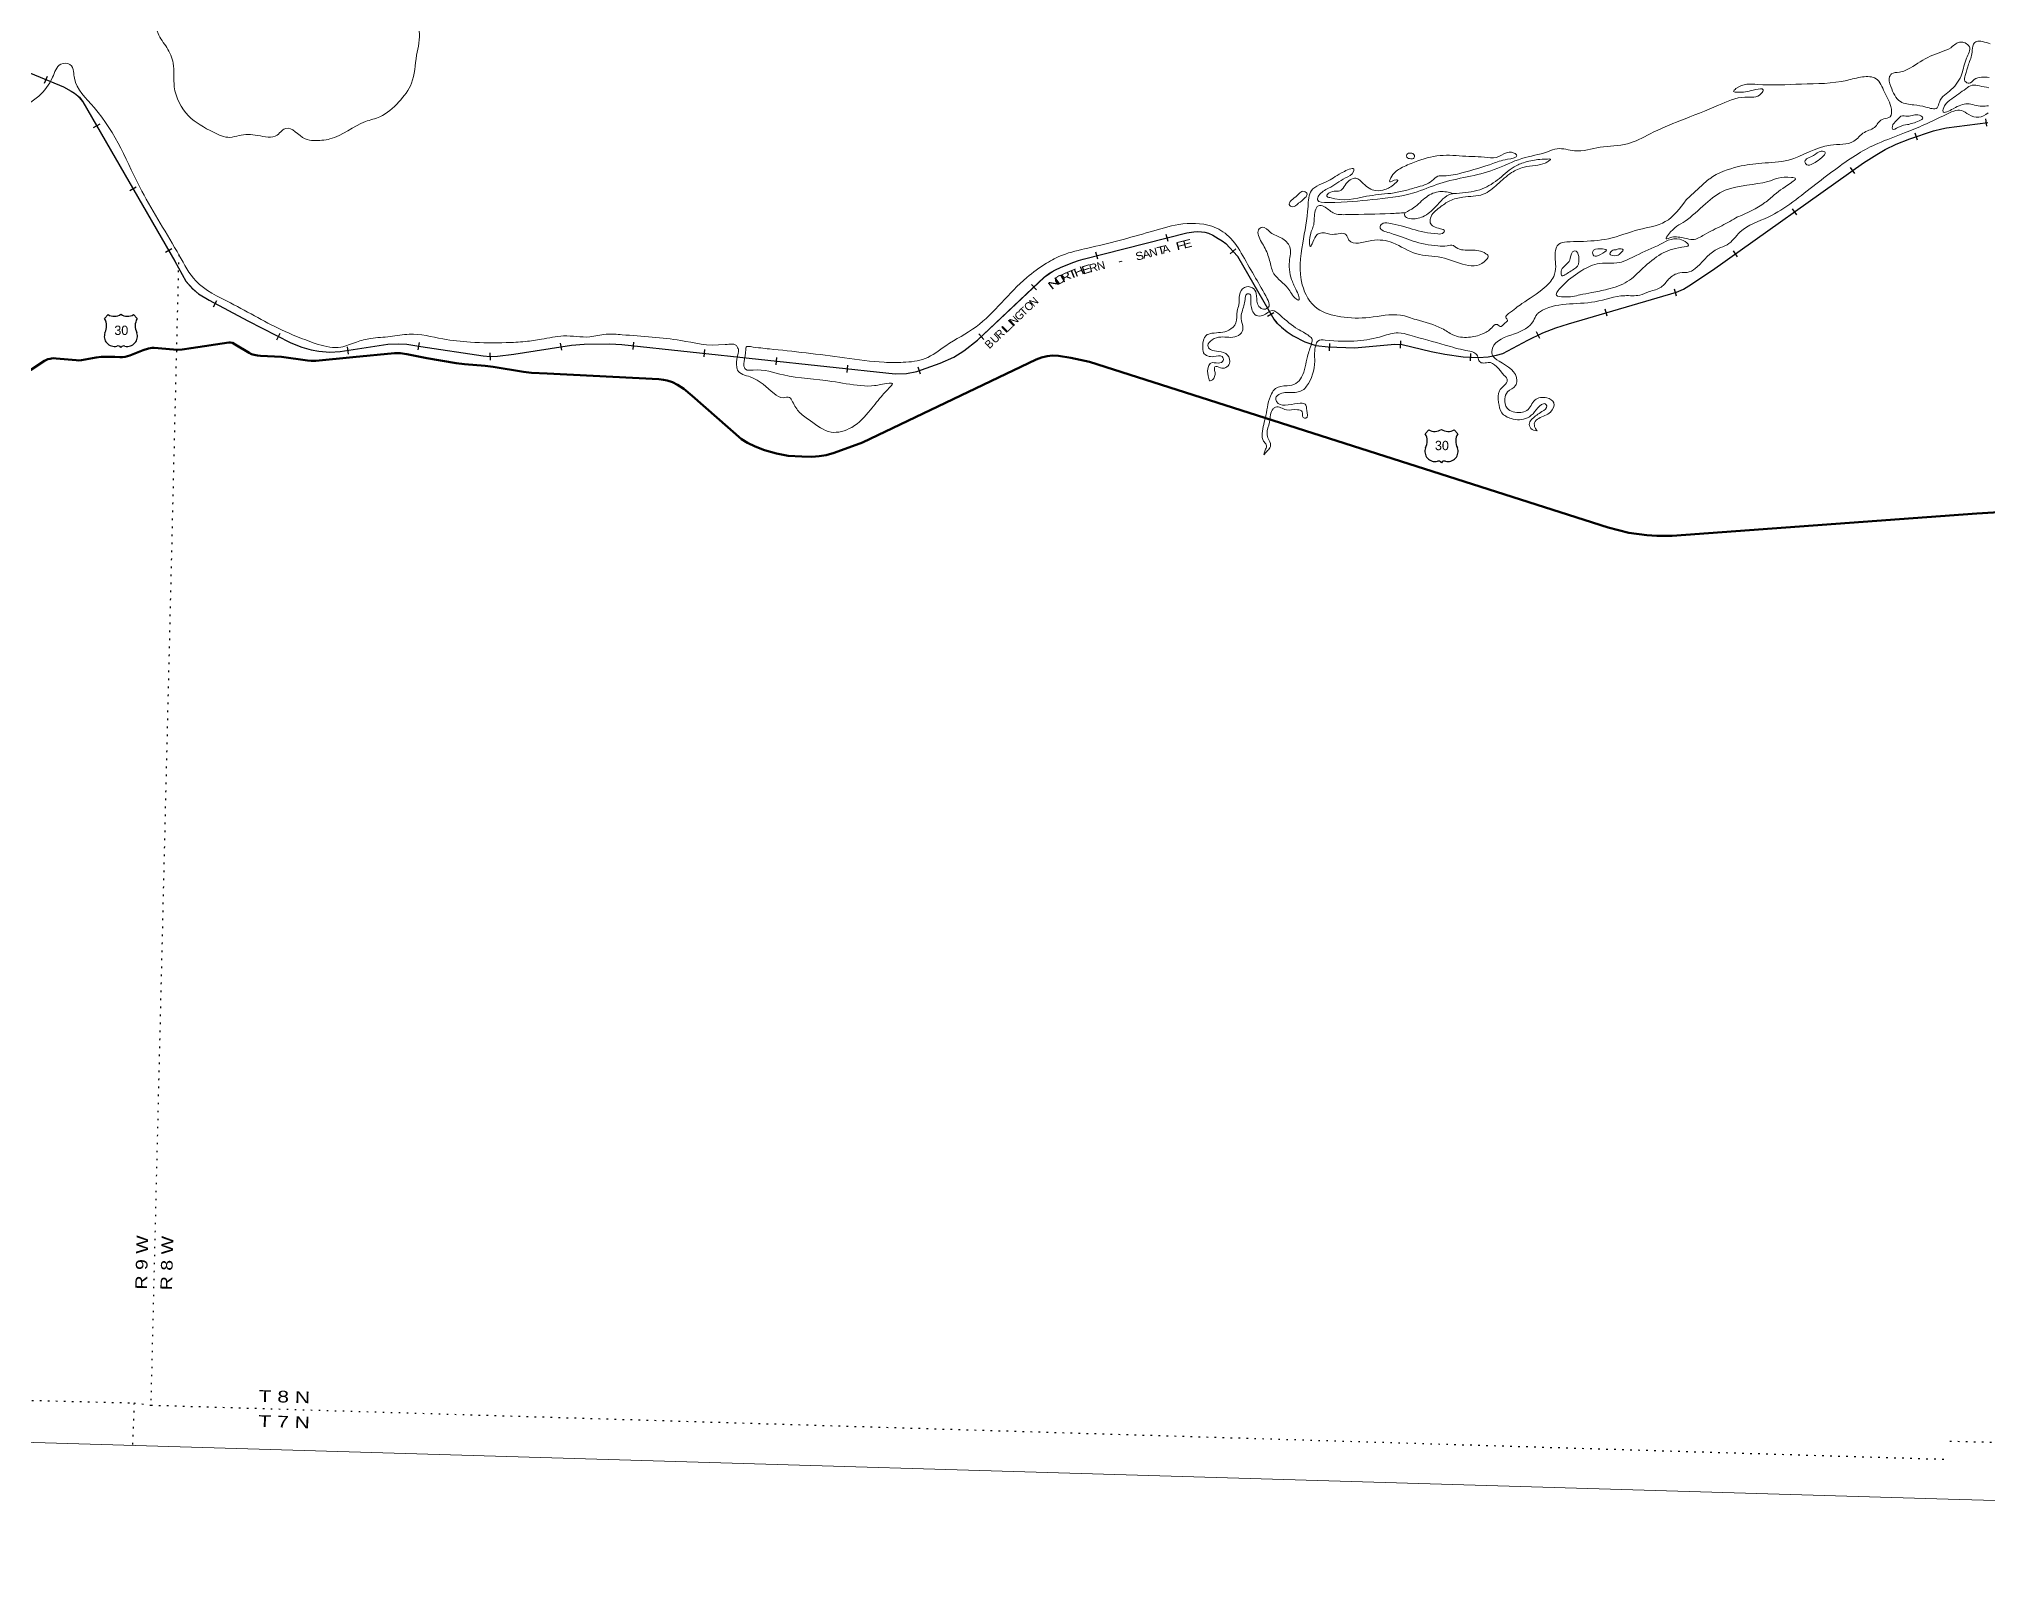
# Model space of a CAD drawing. Header units: feet. Extents: x -762378 to -505285, y -497909 to -353855.
# Drawn here: x -695745 to -666527, y -494762 to -471972 of the extents above; entities that cross this region are included whole.
import ezdxf
from ezdxf.enums import TextEntityAlignment as Align

# ---------------------------------------------------------------- set-up
doc = ezdxf.new("R2010")
doc.units = ezdxf.units.FT
doc.header["$LTSCALE"] = 80
doc.linetypes.add('DOTTED', pattern=[1.5, 0.3, -1.2])
for name, color, linetype, lineweight in [('16', 7, 'Continuous', 25), ('20', 7, 'Continuous', 70), ('34', 7, 'Continuous', 25), ('39', 7, 'Continuous', 13), ('4', 7, 'Continuous', 13), ('6', 7, 'DOTTED', 25)]:
    doc.layers.add(name, color=color, linetype=linetype, lineweight=lineweight)

msp = doc.modelspace()

# ---------------------------------------------------------------- linework, layer by layer
at = {"layer": '16'}
for p, q in [((-694759.52, -476163.97), (-694708.21, -476105.21)), ((-694516.45, -476099.24), (-694516.73, -476099.44)), ((-694324.36, -476105.12), (-694272.97, -476163.97)), ((-674952.53, -477891.13), (-674901.22, -477832.37)), ((-674709.46, -477826.4), (-674709.74, -477826.6)), ((-674517.37, -477832.28), (-674465.98, -477891.13))]:
    msp.add_line(p, q, dxfattribs=at)
for centre, radius, start, end in [((-694952.5, -476274.6), 222.05, 332.97043, 29.75871), ((-694617.13, -475947.55), 182.07, 239.97227, 303.45418), ((-694415.35, -475948.05), 181.52, 236.33975, 300.08743), ((-694415.36, -475947.55), 182.07, 236.54582, 236.59441), ((-694080, -476274.6), 222.05, 150.24129, 207.02957), ((-694613.31, -476429.5), 151.42, 159.09177, 283.81923), ((-694419.19, -476429.5), 151.42, 256.18077, 20.90823), ((-675145.51, -478001.76), 222.05, 332.97043, 29.75871), ((-674810.14, -477674.71), 182.07, 239.97227, 303.45418), ((-674608.36, -477675.21), 181.52, 236.33975, 300.08743), ((-674608.37, -477674.71), 182.07, 236.54582, 236.59441), ((-674273.01, -478001.76), 222.05, 150.24129, 207.02957), ((-674806.32, -478156.66), 151.42, 159.09177, 283.81923), ((-674612.2, -478156.66), 151.42, 256.18077, 20.90823)]:
    msp.add_arc(centre, radius, start, end, dxfattribs=at)
for centre, major_axis, start_param, end_param in [((-694557.97, -476628.32), (-19.56, 51.67), 4.95877769, 6.28318531), ((-694474.52, -476628.32), (19.56, 51.67), 0, 1.32637542), ((-674750.98, -478355.48), (-19.56, 51.67), 4.95877769, 6.28318531), ((-674667.53, -478355.48), (19.56, 51.67), 0, 1.32637542)]:
    msp.add_ellipse(centre, major_axis=major_axis, ratio=0.929097, start_param=start_param, end_param=end_param, dxfattribs=at)
at = {"layer": '20'}
for points in [[(-666682.19, -479085.22), (-651592.32, -478178.24), (-651457.78, -478155.9), (-651234.05, -478108.54), (-650936.37, -478020.1), (-647994.67, -477069.97), (-647379.52, -476908.52), (-643753.14, -476071.22), (-643523.84, -476037.46), (-643306.05, -476018.21), (-641762.36, -475873.17), (-641538.79, -475869.36), (-641244.86, -475883.12), (-639709.78, -476052.39), (-639549.71, -476050.22), (-639401.28, -476027.5), (-639005.56, -475901.46), (-638754.41, -475818.4), (-638530.49, -475753.68), (-638374.16, -475736.76), (-638192.13, -475753.68), (-637842.99, -475820.22), (-634844.8, -476389.05)], [(-696293.48, -477213.14), (-695662.97, -476796.9), (-695612.4, -476774.11), (-695577.96, -476764.96), (-695556.17, -476762.85), (-695527.35, -476759.34), (-695485.2, -476760.04), (-695186.46, -476789.58), (-695146.39, -476791.69), (-695108.48, -476787.1), (-694886.4, -476745.53), (-694809.72, -476736.13), (-694609.07, -476737.63), (-694534.2, -476741.76), (-694494.13, -476742.46), (-694449.84, -476738.93), (-694416.81, -476729.8), (-694383.61, -476718.19), (-694180.43, -476636), (-694102.62, -476612.35), (-694049.2, -476602.5), (-694014.82, -476602.79), (-693724.43, -476629.33), (-693661.91, -476632.74), (-693598.65, -476627.11), (-693462.74, -476606.95), (-692896.07, -476523.39), (-692869.78, -476523.74), (-692840.26, -476529.36), (-692800.47, -476550.23), (-692593.34, -476678.49), (-692559.11, -476698.14), (-692518.34, -476709.39), (-692466.33, -476716.42), (-692421.9, -476721.58), (-692105.14, -476738.87), (-691714.95, -476791.68), (-691661.02, -476795.96), (-691594.06, -476795.9), (-691035.03, -476744.18), (-690410.42, -476681.98), (-690326.39, -476680.81), (-690227.67, -476696.04), (-689924.98, -476756.67), (-689487.39, -476831.59), (-689360.33, -476849.35), (-689050.89, -476874.43), (-688930.18, -476888.73), (-688477.17, -476963.36), (-688358.04, -476977.34), (-688120.52, -476989.83), (-686446.25, -477072.94), (-686377.35, -477082.83), (-686321.12, -477094.08), (-686242.4, -477119.4), (-686169.3, -477155.97), (-686073.71, -477217.85), (-685945.44, -477322), (-685209.21, -477970.59), (-685119.21, -478026.58), (-685003.62, -478082.79), (-684860.55, -478139.09), (-684683.43, -478186.91), (-684509.12, -478220.67), (-684303.18, -478233.52), (-684154.87, -478237.55), (-684042.41, -478226.3), (-683935.57, -478209.42), (-683819.58, -478175.57), (-683393.51, -478023.79), (-680789.23, -476777.93), (-680706.58, -476748.06), (-680622.24, -476728.37), (-680543.52, -476719.93), (-680453.55, -476722.74), (-680269.39, -476752.28), (-679989.01, -476811.39), (-672209.71, -479297), (-671900.98, -479378.19), (-671630.67, -479410.12), (-671479.25, -479423.2), (-671251.42, -479419.23), (-666682.19, -479085.22)]]:
    msp.add_lwpolyline(points, dxfattribs=at)
at = {"layer": '34'}
for p, q in [((-695661.13, -472633.44), (-695619.11, -472531.12)), ((-694924.63, -473301.47), (-694828.82, -473246.19)), ((-666531.43, -473279.49), (-666546.27, -473169.88)), ((-667568.97, -473487.95), (-667604.24, -473383.12)), ((-668509.42, -473987.09), (-668573.52, -473896.95)), ((-694384.27, -474243.26), (-694288.47, -474187.98)), ((-669381.66, -474610.66), (-669445.77, -474520.52)), ((-678811.11, -475008.94), (-678838.28, -474901.72)), ((-693846.18, -475170.67), (-693750.37, -475115.39)), ((-679864.29, -475273.07), (-679891.46, -475165.84)), ((-677877.03, -475193.06), (-677796.22, -475117.54)), ((-670267.99, -475237.84), (-670332.1, -475147.7)), ((-680782.99, -475731.37), (-680858.97, -475650.99)), ((-693128.35, -475989), (-693076.5, -475891.29)), ((-671182.89, -475826.89), (-671213.98, -475720.74)), ((-677319.31, -476129.81), (-677223.53, -476074.5)), ((-672225.66, -476129.54), (-672256.74, -476023.39)), ((-692175.22, -476482.02), (-692125.01, -476383.46)), ((-690057.89, -476633.41), (-690037.8, -476524.64)), ((-687903.25, -476639.88), (-687920.17, -476530.57)), ((-686835.14, -476627.63), (-686823.32, -476517.65)), ((-681573.82, -476475.37), (-681649.81, -476394.99)), ((-676389.23, -476645.96), (-676385.23, -476535.42)), ((-675326.09, -476607.93), (-675320.61, -476497.45)), ((-673233.06, -476462.73), (-673282.16, -476363.61)), ((-691101.43, -476697.64), (-691118.29, -476588.32)), ((-688970.89, -476787.07), (-688975.69, -476676.57)), ((-685768.78, -476739.56), (-685756.97, -476629.59)), ((-684689.48, -476858.14), (-684677.67, -476748.16)), ((-674272.82, -476796.41), (-674268.27, -476685.89)), ((-683623.13, -476970.07), (-683611.31, -476860.09)), ((-682522.04, -476998.63), (-682559.78, -476894.66))]:
    msp.add_line(p, q, dxfattribs=at)
at = {"layer": '34', "lineweight": 13}
msp.add_lwpolyline([(-696374.34, -472279.95), (-695377.32, -472689.31), (-695262.1, -472752.83), (-695210.37, -472785.77), (-695139.82, -472846.94), (-695085.74, -472915.17), (-693708.35, -475302.51), (-693540.83, -475604.25), (-693439.72, -475719.53), (-693352.71, -475792.46), (-693192.81, -475891.27), (-692612.01, -476199.47), (-691970.05, -476526.49), (-691803.1, -476594.71), (-691664.36, -476634.71), (-691546.79, -476653.53), (-691382.18, -476667.65), (-691229.35, -476660.59), (-690512.14, -476550.01), (-690351.37, -476542.35), (-690227.62, -476547.66), (-690019.52, -476586.09), (-689084.87, -476725.21), (-688976.64, -476731.16), (-688868.48, -476726.46), (-688623.22, -476697.19), (-687755.76, -476562.91), (-687568.12, -476550), (-687182.48, -476545.3), (-687003.79, -476553.08), (-682901.49, -476993.79), (-682731.16, -476989.95), (-682578.31, -476959.36), (-682229.07, -476832.6), (-682021.02, -476745.27), (-681872.87, -476648.81), (-681665.94, -476488.83), (-680668.55, -475545.98), (-680509.03, -475439.54), (-680410.67, -475394.37), (-680222.15, -475317.2), (-680083.14, -475273.32), (-678529.1, -474879.61), (-678422.07, -474863.62), (-678308.06, -474865.49), (-678204.6, -474884.31), (-678057.81, -474962.7), (-677945.94, -475039.59), (-677770.1, -475227.77), (-677223.44, -476174.51), (-677181.71, -476227.68), (-677111.17, -476293.56), (-677026.51, -476364.14), (-676933.22, -476425.61), (-676758.45, -476514.71), (-676594.8, -476569.97), (-676410.43, -476589.99), (-676016.12, -476604.27), (-675408.71, -476547.65), (-675301.09, -476552.99), (-674862.31, -476658.7), (-674658.59, -476700.56), (-674385.82, -476738.21), (-674156.24, -476747.66), (-674009.59, -476738.21), (-673882.61, -476714.68), (-673790.39, -476686.17), (-673411.69, -476488.6), (-673188.93, -476378.25), (-672996.11, -476302.96), (-672802.98, -476242.86), (-671186.13, -475769.37), (-671079.66, -475721.87), (-670999.71, -475674.81), (-670643.15, -475439.01), (-668380.3, -473829.61), (-668180.31, -473705.64), (-668053.33, -473630.35), (-667888.73, -473550.36), (-667686.72, -473468.37), (-667329.08, -473348.04), (-667206.8, -473319.8), (-667133.5, -473307.03), (-666512.81, -473222.98)], dxfattribs=at)
at = {"layer": '34'}
msp.add_lwpolyline([(-696373.88, -472278.95), (-695376.84, -472688.32), (-695261.54, -472751.88), (-695209.71, -472784.89), (-695139.02, -472846.18), (-695084.83, -472914.55), (-693707.39, -475301.97), (-693539.93, -475603.61), (-693438.95, -475718.74), (-693352.06, -475791.57), (-693192.26, -475890.32), (-692611.5, -476198.49), (-691969.59, -476525.49), (-691802.74, -476593.67), (-691664.12, -476633.63), (-691546.66, -476652.44), (-691382.16, -476666.55), (-691229.46, -476659.49), (-690512.25, -476548.91), (-690351.37, -476541.25), (-690227.5, -476546.56), (-690019.34, -476585), (-689084.76, -476724.11), (-688976.63, -476730.06), (-688868.57, -476725.36), (-688623.37, -476696.1), (-687755.88, -476561.82), (-687568.16, -476548.9), (-687182.46, -476544.2), (-687003.71, -476551.98), (-682901.44, -476992.69), (-682731.28, -476988.85), (-682578.61, -476958.3), (-682229.47, -476831.58), (-682021.54, -476744.29), (-681873.51, -476647.91), (-681666.66, -476487.99), (-680669.24, -475545.12), (-680587.7, -475483.08), (-680509.57, -475438.58), (-680411.11, -475393.36), (-680222.52, -475316.16), (-680152.68, -475292.51), (-680083.44, -475272.26), (-678529.32, -474878.53), (-678422.14, -474862.52), (-678369.08, -474860.79), (-678307.95, -474864.39), (-678256.21, -474870.2), (-678204.23, -474883.26), (-678138.63, -474914.9), (-678057.24, -474961.76), (-677999.9, -474997.25), (-677945.22, -475038.75), (-677769.21, -475227.11), (-677222.53, -476173.89), (-677180.9, -476226.93), (-677110.44, -476292.73), (-677025.85, -476363.26), (-676932.67, -476424.66), (-676758.02, -476513.69), (-676594.56, -476568.89), (-676410.35, -476588.89), (-676016.15, -476603.17), (-675408.73, -476546.55), (-675300.93, -476551.9), (-674862.07, -476657.63), (-674658.4, -476699.48), (-674385.72, -476737.11), (-674156.25, -476746.56), (-674009.73, -476737.12), (-673882.87, -476713.61), (-673790.81, -476685.15), (-673412.19, -476487.62), (-673189.38, -476377.24), (-672996.47, -476301.92), (-672803.3, -476241.81), (-671186.51, -475768.34), (-671080.16, -475720.89), (-671000.29, -475673.88), (-670643.77, -475438.1), (-668380.91, -473828.69), (-668180.88, -473704.7), (-668053.85, -473629.38), (-667889.18, -473549.35), (-667687.1, -473467.34), (-667329.38, -473346.98), (-667207.02, -473318.72), (-667133.67, -473305.94), (-666512.96, -473221.89)], dxfattribs=at)
at = {"layer": '39'}
msp.add_line((-671039.56, -474384.12), (-670729.26, -474098.14), dxfattribs=at)
for points in [[(-694148.93, -466237.29), (-694257.75, -465918.25), (-694389.48, -465543.78), (-694364.55, -465376.24), (-694362.5, -465236.07), (-694247.37, -465143.28), (-693931.89, -465066.39), (-693707.06, -465207.19), (-693471.96, -465340.29), (-693114.82, -465835.54), (-692913.89, -466177.98), (-692481.82, -466651.39), (-692281.54, -466877.62), (-692062.33, -467212.57), (-691841.82, -467433.39), (-691613.78, -467810.67), (-691270.58, -468509.85), (-690940.75, -468908.15), (-690627.45, -469183.76), (-690296.01, -469596.13), (-689979.89, -470190.35), (-689999.33, -470584.42), (-690147.36, -470842.51), (-690349.24, -471018.9), (-690313.72, -471248.31), (-690171.88, -471550.95), (-690042.08, -471853.24), (-690080.71, -472216.71), (-690157.08, -472635.16), (-690347.93, -472916.03), (-690631.46, -473138.1), (-690848.4, -473209.87), (-691380.03, -473470.75), (-691623.66, -473493.66), (-691751.49, -473469.88), (-692046.14, -473313.01), (-692097.22, -473343.56), (-692173.6, -473415.45), (-692462.85, -473418.99), (-692743.96, -473418.77), (-692881.32, -473446.8), (-693128.07, -473369.45), (-693500.54, -473126.16), (-693714.73, -472687.18), (-693732.63, -472334.08), (-693826.28, -472100.96), (-693958.69, -471888.74), (-693941.04, -471556.71), (-693768.56, -471355.43), (-693440.02, -471312.97), (-693300.7, -471216.89), (-693175.07, -471108.39), (-692773.1, -471026.01), (-692408.16, -470974.6), (-692208.11, -470792.15), (-691999, -470644.03), (-691728.92, -470539.76), (-691469.74, -470465.22), (-691259.96, -470154.85), (-691261.53, -469862.32), (-691355.18, -469629.2), (-691437.18, -469340.33), (-691581.8, -468925.43), (-691783.39, -468328.56), (-692059.49, -467877.74), (-692225.66, -467652.52), (-692311.9, -467371.53), (-692513.51, -467191.34), (-692788.51, -467257.41), (-692995.72, -467409.59), (-693206.83, -467557.66), (-693380.1, -467508.51), (-693595.56, -467251.79), (-693733.94, -466899.17), (-693858.89, -466637.09), (-694112.67, -466317.14), (-694148.93, -466237.29)], [(-667064.46, -472101.78), (-667067.86, -472103.66), (-667378.77, -472230.77), (-667674.95, -472404.39), (-667841.49, -472469.62), (-667958.73, -472496.24), (-667987.92, -472533.45), (-667970.19, -472684.21), (-667826.15, -472910.79), (-667622.79, -472960.82), (-667444.98, -472992.08), (-667276.62, -473003.02), (-667242.03, -472917.89), (-667063.93, -472730.8), (-666904.44, -472493.07), (-666835.47, -472260.71), (-666792.31, -472087.69), (-666856.95, -472031.71), (-666922.81, -472017.76), (-667064.57, -472101.84)], [(-666479.44, -472046.82), (-666595.26, -472009.33), (-666683.6, -472008.74), (-666728.95, -472049.48), (-666750.54, -472171.05), (-666803.97, -472351.78), (-666854.98, -472518.56), (-666859.42, -472602.57), (-666794.08, -472634.53), (-666718.17, -472578.66), (-666610.79, -472545.75), (-666494.64, -472548.71)], [(-691555.64, -476554.64), (-692053.95, -476357.75), (-692872.85, -475929.09), (-693391.41, -475599.39), (-693639.44, -475219.51), (-694201.77, -474251.48), (-694916.55, -473000.54), (-695213.06, -472561.15), (-695226.22, -472460.6), (-695279.38, -472354.87), (-695415.81, -472350.87), (-695539.92, -472545.56), (-695748.89, -472827.91), (-696441.65, -473244.32), (-696833.79, -473611.45), (-697053.75, -473995.65), (-697334.42, -474257.86), (-697790.38, -474470.87), (-698308.94, -474504.76)], [(-670729.26, -474098.14), (-670686.87, -474067), (-670255.92, -473885.31), (-669907.03, -473833.43), (-669506.16, -473789.09), (-668875.13, -473563.18), (-668526.08, -473505.29), (-668365.59, -473371.77), (-668198.35, -473282.51), (-668150.29, -473217.81), (-668076.62, -473169.89), (-667979.27, -473136.68), (-667961.93, -473023.01), (-668064.97, -472767.57), (-668191.71, -472567.54), (-668395.77, -472541.53), (-668628.18, -472592.82), (-669310.51, -472648.95), (-669971.28, -472653.63), (-670292.36, -472716.34), (-670327.68, -472757.37), (-670253.8, -472771.56), (-669995.55, -472729.04), (-669885.2, -472732.27), (-669912.96, -472789.56), (-670157.52, -472844.49), (-670552.57, -472965.13), (-671125.47, -473194.75), (-671579.01, -473393.81), (-671920.7, -473544.06), (-672329.84, -473596.18), (-672712.88, -473649.06), (-672973.01, -473617.4), (-673118.91, -473663.21), (-673503.35, -473764.13), (-673917.79, -473930.28), (-674733.04, -474138.77), (-675124.6, -474277.54), (-675742, -474379.65), (-676413.96, -474424.07), (-676567.4, -474383.51), (-676547.43, -474317.99), (-676401.74, -474210.08), (-676150.27, -474055.18), (-676029, -473958.57), (-676022.23, -473932.72), (-676165.49, -473956.57), (-676408.58, -474099.69), (-676659.76, -474244.58), (-676710.85, -474483.48), (-676791.04, -475034.03), (-676797.08, -475658.88), (-676574.37, -476011.97), (-676220.56, -476136.52), (-675791.15, -476147.1), (-675324.3, -476112.7), (-675087.29, -476179.74), (-674701.61, -476313.24), (-674537.69, -476408.19), (-674303.82, -476445.09), (-674095.55, -476395.1), (-673956.29, -476301.02), (-673886.57, -476250.98), (-673856.82, -476263.87), (-673831.26, -476282.65), (-673755.41, -476228.78), (-673718.02, -476185.8), (-673743, -476147.01), (-673703.2, -476090.08), (-673502.06, -475939.72), (-673163.78, -475699.22), (-673026.44, -475532.96), (-672995.96, -475381.61), (-672990.09, -475109.34), (-672948.11, -475046.46), (-672830.7, -475013.84), (-672633.63, -475008.86)], [(-666498.86, -472702.66), (-666638.63, -472675.14), (-666748.8, -472665.91), (-666844.66, -472717.19), (-667055.89, -472869.26), (-667165.41, -472976.23), (-667185.96, -473061.77), (-667034.09, -473018.14), (-666819.11, -472944.3), (-666603.3, -472980.68), (-666506.23, -472972.26)], [(-666509.78, -473079.57), (-666650.24, -473145.57), (-666799.67, -473105.14), (-666910.4, -473045.8), (-667149.11, -473106.92), (-667763.47, -473381.4), (-668163.58, -473537.95), (-668461.19, -473691.49), (-668774.64, -473906.68), (-669096.87, -474147.64), (-669809.95, -474641.59), (-670230.08, -474865.67), (-670426.41, -475058.24), (-670556.49, -475112.52), (-670875.75, -475389.64), (-670992.37, -475464.35), (-671133.33, -475478.25), (-671302.75, -475573.45), (-671412.62, -475692.43), (-671591.26, -475759.31), (-671735.33, -475811.18), (-671960.5, -475820.61), (-672406.9, -475911.7), (-673238.7, -476067.63), (-673275.74, -476098.59), (-673330.8, -476197.14), (-673615.59, -476393.13), (-673943.08, -476607.91), (-673949.82, -476701.86), (-673842.31, -476803.17), (-673577.63, -477093.39), (-673597.88, -477168.92), (-673717.09, -477263.59), (-673760.28, -477368.49), (-673724.16, -477507.78), (-673521.14, -477569.82), (-673429.98, -477542.44), (-673304.91, -477383.84), (-673129.32, -477352.92), (-673025.02, -477426.1), (-673075.22, -477564.85), (-673250.66, -477659.88), (-673314.82, -477726.11), (-673304.93, -477800.52), (-673276.16, -477847.44)], [(-667717.69, -473256.53), (-667855.33, -473294.57), (-667944.54, -473324.01), (-667947.33, -473281.85), (-667882.47, -473191.6), (-667818.48, -473131.38), (-667716.04, -473130.37), (-667540.92, -473115.47), (-667487.85, -473155.09), (-667545.36, -473199.48), (-667717.69, -473256.53)], [(-675255.73, -474576.19), (-675472.99, -474589.86), (-676118, -474605.02), (-676334.1, -474578.66), (-676471.93, -474484.47), (-676555.96, -474474), (-676602.24, -474546.76), (-676626.38, -474756.4), (-676681.93, -474941.07), (-676674, -475083.54), (-676638.04, -475020.49), (-676574.44, -474904.16), (-676503.41, -474878.19), (-676341.42, -474900.97), (-676142.74, -474904.79), (-676096.9, -474986.26), (-675755.78, -474994.25), (-675441.48, -475027.5), (-675080.86, -475194.32), (-674710.91, -475247.23), (-674037.2, -475280.99), (-674011.39, -475221.65), (-674042.62, -475190.68), (-674261.92, -475136.18), (-674489.77, -475099.45), (-674531.09, -475070.2), (-674625.56, -475073.44), (-674766.17, -475075.33), (-675135.54, -475002.41), (-675485.41, -474879.97), (-675629.37, -474789.61), (-675606.03, -474746.23), (-675499.23, -474733.33), (-675148.38, -474821.73), (-674764.97, -474895.07), (-674678.07, -474875.58), (-674665.27, -474849.91), (-674726.54, -474816.06), (-674876.59, -474727.53), (-674874.62, -474659.48), (-674735.39, -474497.29), (-674583.91, -474397.55), (-674389.57, -474343.15), (-674083.1, -474300.04), (-673872, -474151.98), (-673658.07, -473975.95), (-673470.94, -473893.29), (-673153.93, -473832.46), (-673102.84, -473801.9), (-673073.94, -473774.7), (-673118.02, -473771.41), (-673264.89, -473781.13), (-673481.07, -473826.88), (-673635.75, -473898.47), (-673870.08, -474085.92), (-674135.36, -474232.4), (-674482.3, -474286.34), (-674564.9, -474295.94), (-674795.29, -474485.51), (-674988.4, -474636.11), (-675187.95, -474662.32), (-675261.08, -474622.11), (-675255.73, -474576.19)], [(-675468.59, -474286.12), (-675834.97, -474330.85), (-676385.73, -474350.77), (-676427.23, -474327.52), (-676391.67, -474278.48), (-676215.85, -474239.56), (-676155.35, -474161.2), (-675991.78, -474059.82), (-675881.62, -474139.17), (-675695.93, -474244.78), (-675556.92, -474228.82), (-675407.79, -474141.04), (-675366.04, -474086.17), (-675386.05, -474083.58), (-675485.28, -474112.72), (-675452.76, -474029.54), (-675316.69, -473907.32), (-675113.28, -473817.12), (-674730.96, -473720.15), (-674345.7, -473729.43), (-673972.88, -473752.37), (-673928.8, -473755.67), (-673619.46, -473682.6), (-673580.38, -473719.8), (-673718.54, -473775.85), (-673939.26, -473839.5), (-674403.16, -473980.16), (-674671.44, -474022.38), (-674766.03, -474029.63), (-674852.32, -474097.21), (-675090.18, -474198.42), (-675276.38, -474249.06), (-675468.59, -474286.12)], [(-675170.07, -473767.38), (-675229.68, -473745.6), (-675228.52, -473705.57), (-675201.86, -473686.32), (-675137.72, -473690.2), (-675114.4, -473716.93), (-675121.58, -473756.78), (-675170.07, -473767.38)], [(-669105.6, -473824.86), (-669005.03, -473749.68), (-668952.67, -473675.09), (-669014.34, -473655.25), (-669128.61, -473718.01), (-669257.84, -473812.39), (-669231.03, -473857.25), (-669143.12, -473845.36), (-669105.6, -473824.86)], [(-670263.66, -474638.32), (-669857.92, -474425.84), (-669717.95, -474307.74), (-669435, -474105.68), (-669397.79, -474068.71), (-669459.41, -474046.87), (-669814.6, -474108.59), (-670452.93, -474240.13), (-670749.98, -474443.77), (-671056.68, -474703.23), (-671305.41, -474902.27), (-671341.43, -474967.33), (-671255.84, -474945.51), (-671160, -474942.59), (-671062.04, -474957.48), (-670940.17, -474979.08), (-670767.38, -474906.02), (-670504.45, -474771.49), (-670267.61, -474636.2)], [(-676855.69, -474434.63), (-676944.22, -474486.71), (-676991.5, -474455.28), (-676978.13, -474409.59), (-676893.73, -474337.95), (-676768.91, -474257.46), (-676725.93, -474298.79), (-676751.45, -474348.12), (-676856.38, -474435.2)], [(-675255.73, -474576.19), (-675123.01, -474499.95), (-674935.68, -474341.17), (-674732.51, -474258.98), (-674531.31, -474288.16)], [(-672633.63, -475008.86), (-672206.84, -474966.01), (-671743.05, -474829.35), (-671352.07, -474710.6), (-671039.56, -474384.12)], [(-678190.13, -477098.48), (-678210.05, -477023.77), (-678203.93, -476881.72), (-678168.32, -476830.68), (-678059.92, -476831.85), (-677982.41, -476790.05), (-677998.84, -476733.48), (-678123.35, -476733.84), (-678278.28, -476675.21), (-678289.54, -476578.72), (-678240.65, -476415.89), (-678151.39, -476384.45), (-677901.1, -476339.69), (-677791.47, -476228.72), (-677774.39, -476054.94), (-677749.48, -475957.51), (-677741.24, -475811.51), (-677663.65, -475697.59), (-677543.33, -475703.12), (-677487.58, -475788.89), (-677469.91, -475941.66), (-677411.69, -476011.47), (-677347.72, -476021.36), (-677296.23, -475976.79), (-677323.14, -475865.83), (-677496.91, -475556.24), (-677690.04, -475222.04), (-677898.49, -474931.47), (-678155.14, -474779.72), (-678648.34, -474753.25), (-679079.21, -474862.82), (-680014, -475107.88), (-680394.54, -475212.92), (-680632.98, -475334.14), (-680930.39, -475549.8), (-681306.71, -475925.4), (-681690.66, -476286.76), (-682144.69, -476571.95), (-682453.43, -476763.23), (-682784.37, -476819.64), (-683067.49, -476819.36), (-683661.91, -476751.86), (-684788.56, -476618.69), (-685072.7, -476584.32), (-685137.13, -476590.45), (-685144.25, -476628.3), (-685169.64, -476811.86), (-685164.11, -476898.16), (-685146.75, -476922.71), (-685034.68, -476936.01), (-684578.99, -477009.46), (-683852.85, -477104.85), (-683416.98, -477169.71), (-683212.17, -477169.7), (-682994.27, -477134.01), (-682944.29, -477141.49), (-682959.03, -477165.1), (-683091.78, -477311.45), (-683274.93, -477534.46), (-683555.55, -477794.67), (-683864.83, -477865.74), (-684173.18, -477696.45), (-684336.22, -477571.48), (-684441.99, -477410.12), (-684486.4, -477348.72), (-684580.81, -477349.96), (-684717.57, -477287.86), (-685075.82, -477038.97), (-685267.59, -476935.19), (-685281.61, -476864.67), (-685258.28, -476683.05), (-685260.27, -476612.88), (-685266.05, -476604.7), (-685273.87, -476586.23), (-685453.31, -476553.14), (-686120.19, -476491.53), (-686997.21, -476405.74), (-687239.97, -476398.63), (-687484.06, -476437.55), (-687877.24, -476424.03), (-688208.01, -476474.43), (-688449.92, -476507.41), (-688737.57, -476525.03), (-689273.48, -476517.34), (-689687.74, -476469.14), (-690191.7, -476398.29), (-690477.87, -476433.97), (-690769.83, -476461.48), (-690984.23, -476515.29), (-691217.39, -476592.6), (-691555.64, -476554.64)], [(-677279.24, -475320.22), (-677353.52, -475111.71), (-677454.35, -474918.44), (-677453.92, -474834.32), (-677400.6, -474795.81), (-677274.28, -474871.63), (-677106.12, -474958.69), (-676983.38, -475088.5), (-676989.75, -475308.67), (-676946.28, -475610.43), (-676870.72, -475774.91), (-676851.95, -475889.65), (-676885.54, -475870.63), (-677013.32, -475706.63), (-677221.97, -475492.18), (-677279.24, -475320.22)], [(-672631.52, -475808.68), (-672876.7, -475839.84), (-672984.34, -475812.65), (-672912.53, -475690.55), (-672630.78, -475460.42), (-672376.4, -475343.67), (-672040.48, -475323.46), (-671790.46, -475218.6), (-671426.12, -475048.98), (-671085.15, -474992.87), (-671004.92, -475065.33), (-671104.15, -475094.48), (-671416.31, -475195.51), (-671689.58, -475409.87), (-671922.25, -475609.39), (-672220.77, -475724.84), (-672453.12, -475774.13), (-672632.83, -475808.93)], [(-672649.79, -475308.26), (-672657.47, -475203.22), (-672708.07, -475147.65), (-672742.7, -475164.66), (-672786.47, -475289.59), (-672809.59, -475324.97), (-672913.67, -475452.13), (-672907.44, -475514.41), (-672785.44, -475461.9), (-672659.98, -475359.4), (-672649.79, -475308.26)], [(-672326.08, -475200.91), (-672425.09, -475222.05), (-672441.35, -475159.47), (-672325.72, -475118.78), (-672235.9, -475137.44), (-672326.08, -475200.91)], [(-672089.15, -475131.72), (-672137.53, -475138.32), (-672185.24, -475191.01), (-672081.66, -475220.09), (-672009.94, -475170.1), (-671984.7, -475130.78), (-672012.44, -475117.95), (-672089.15, -475131.72)], [(-677372.87, -478208.2), (-677361.16, -478150.44), (-677335.34, -478091.1), (-677338.31, -478054.96), (-677378.88, -477999.68), (-677397.76, -477888.95), (-677343.68, -477616.08), (-677257.94, -477290.06), (-677197.44, -477211.7), (-677025.57, -477170.66), (-676894.07, -477136.45), (-676806.96, -477040.84), (-676719.74, -476732.89), (-676657.77, -476534.38), (-676650.01, -476474.51), (-676692.76, -476425.18), (-676862.46, -476322.05), (-677133.42, -476109.77), (-677249.94, -476042.26), (-677386.62, -476116.38), (-677489, -476115.38), (-677547.1, -476041.56), (-677568.02, -475862.66), (-677582.16, -475796.14), (-677634.5, -475800.61), (-677652.11, -475854.18), (-677693.62, -476039.27), (-677714.63, -476140.82), (-677696.75, -476355.7), (-677781.21, -476429.35), (-678020.48, -476440.37), (-678150.22, -476482.64), (-678214.9, -476566.89), (-678174.51, -476628.17), (-678048.81, -476655.89), (-677917.9, -476711.81), (-677889.45, -476838.85), (-677943.41, -476899.37), (-678025.78, -476900.96), (-678107.75, -476888.55), (-678114.4, -476910.39), (-678106.17, -476972.73), (-678143.46, -477081.82), (-678190.13, -477098.48)], [(-673276.16, -477847.44), (-673369.48, -477810.65), (-673391.23, -477729.88), (-673347.19, -477665.06), (-673203.56, -477559.09), (-673130.79, -477473.08), (-673154, -477442.35), (-673208.52, -477452.77), (-673312.13, -477563.92), (-673421.13, -477652.88), (-673664.41, -477663.78), (-673804.43, -477575.54), (-673852.13, -477419.89), (-673841.13, -477247.93), (-673766.41, -477163.98), (-673722.14, -477091.16), (-673768.14, -477015.69), (-674011.54, -476822.25), (-674096.09, -476829.79), (-674149.27, -476794.18), (-674171.32, -476723.42), (-674224.04, -476671.79), (-674343.61, -476640.24), (-674652.56, -476561.08), (-675182.41, -476413.34), (-675358.09, -476378.14), (-675594.45, -476427.31), (-675967.99, -476498.5), (-676451.56, -476486.33), (-676562.43, -476501.11), (-676596.38, -476564.22), (-676611.36, -476804.18), (-676732.6, -477177.24), (-676792.58, -477237.58), (-676980.32, -477272.15), (-677168.3, -477314.72), (-677193.36, -477348.04), (-677183, -477406.44), (-676862.57, -477435.86), (-676752.46, -477447.1), (-676729.1, -477541.94), (-676742.43, -477655.73), (-676784.33, -477646.49), (-676799.96, -477561.9), (-676871.31, -477529.76), (-677036, -477530.94), (-677199.59, -477494.1), (-677232.39, -477517.18), (-677288.34, -477715.86), (-677325.48, -477889.06), (-677303.72, -477969.83), (-677272.11, -478056.9), (-677285.48, -478102.58), (-677329.17, -478155.39), (-677372.87, -478208.2)]]:
    msp.add_spline(points, degree=3, dxfattribs=at)
at = {"layer": '4'}
msp.add_lwpolyline([(-635350.39, -494762.27), (-667109.28, -493866.47), (-698866.92, -492927.01)], dxfattribs=at)
at = {"layer": '6'}
for p, q in [((-693648.63, -475203.72), (-694067.76, -492454.87)), ((-694319.17, -492421.98), (-694341.59, -493060.88))]:
    msp.add_line(p, q, dxfattribs=at)
for points in [[(-698848.23, -492309.54), (-694319.17, -492421.98), (-694067.76, -492454.87), (-667091.99, -493268.1)], [(-667084.08, -492994.16), (-662680.83, -493108.66), (-657638.54, -493215.86), (-652920.36, -493327.72), (-647200.13, -493435.02), (-641827.91, -493541.84), (-636542.09, -493646.56), (-635320.21, -493665.41)]]:
    msp.add_lwpolyline(points, dxfattribs=at)

# ---------------------------------------------------------------- texts
at = {"layer": '16'}
for p in [(-694509.9, -476409.75), (-674702.91, -478136.91)]:
    msp.add_text('30', height=140, dxfattribs=at).set_placement(p, align=Align.CENTER)
at = {"layer": '34'}
for s, rotation, width, p in [('T', 14.217, 1.3, (-678898.29, -475198.42)), ('A', 14.217, 1.1, (-678827.19, -475179.72)), ('F', 14.217, 1.4, (-678609.76, -475125.86)), ('E', 14.217, 1.25, (-678506.1, -475098.98)), ('E', 17.518, 1.35, (-680017.74, -475482.72)), ('R', 14.217, 1.1, (-679916.01, -475457.45)), ('N', 14.217, 1.05, (-679801.34, -475427.84)), ('-', 14.217, 1.35, (-679511.81, -475354.39)), ('S', 14.217, 1.15, (-679222.98, -475281.21)), ('A', 14.217, 1.1, (-679120.85, -475255.34)), ('N', 14.217, 1.05, (-679016.32, -475227.7)), ('N', 37.713, 1.6, (-680483.37, -475683.79)), ('O', 35.713, 1.4, (-680397.51, -475625.96)), ('R', 28.668, 1.4, (-680316.65, -475591.29)), ('T', 22.262, 1.5, (-680217.35, -475550.48)), ('H', 22.262, 1.3, (-680125.65, -475514.22)), ('I', 43.39, 2.25, (-681116.86, -476271)), ('L', 43.39, 2.05, (-681184.06, -476334.78))]:
    msp.add_text(s, height=120, rotation=rotation, dxfattribs=dict(at, width=width)).set_placement(p, align=Align.CENTER)
for s, p in [('O', (-680857.24, -476021.39)), ('N', (-680782.74, -475955.4)), ('N', (-681081.53, -476237.59)), ('G', (-681000.27, -476160.79)), ('T', (-680935.23, -476099.2)), ('B', (-681451.76, -476587.59)), ('U', (-681364.42, -476505.01)), ('R', (-681292.23, -476437.03))]:
    msp.add_text(s, height=120, rotation=43.39, dxfattribs=at).set_placement(p, align=Align.CENTER)
at = {"layer": '6'}
for s, rotation, width, p in [('R 9 W', 88.608, 1.25, (-694115.87, -490317.64)), ('R 8 W', 88.608, 1.25, (-693738.88, -490327.88)), ('T 8 N', 358.273, 1.35, (-692066.97, -492415.14)), ('T 7 N', 358.273, 1.35, (-692069.68, -492791.16))]:
    msp.add_text(s, height=175, rotation=rotation, dxfattribs=dict(at, width=width)).set_placement(p, align=Align.CENTER)

doc.saveas('drawing.dxf')
